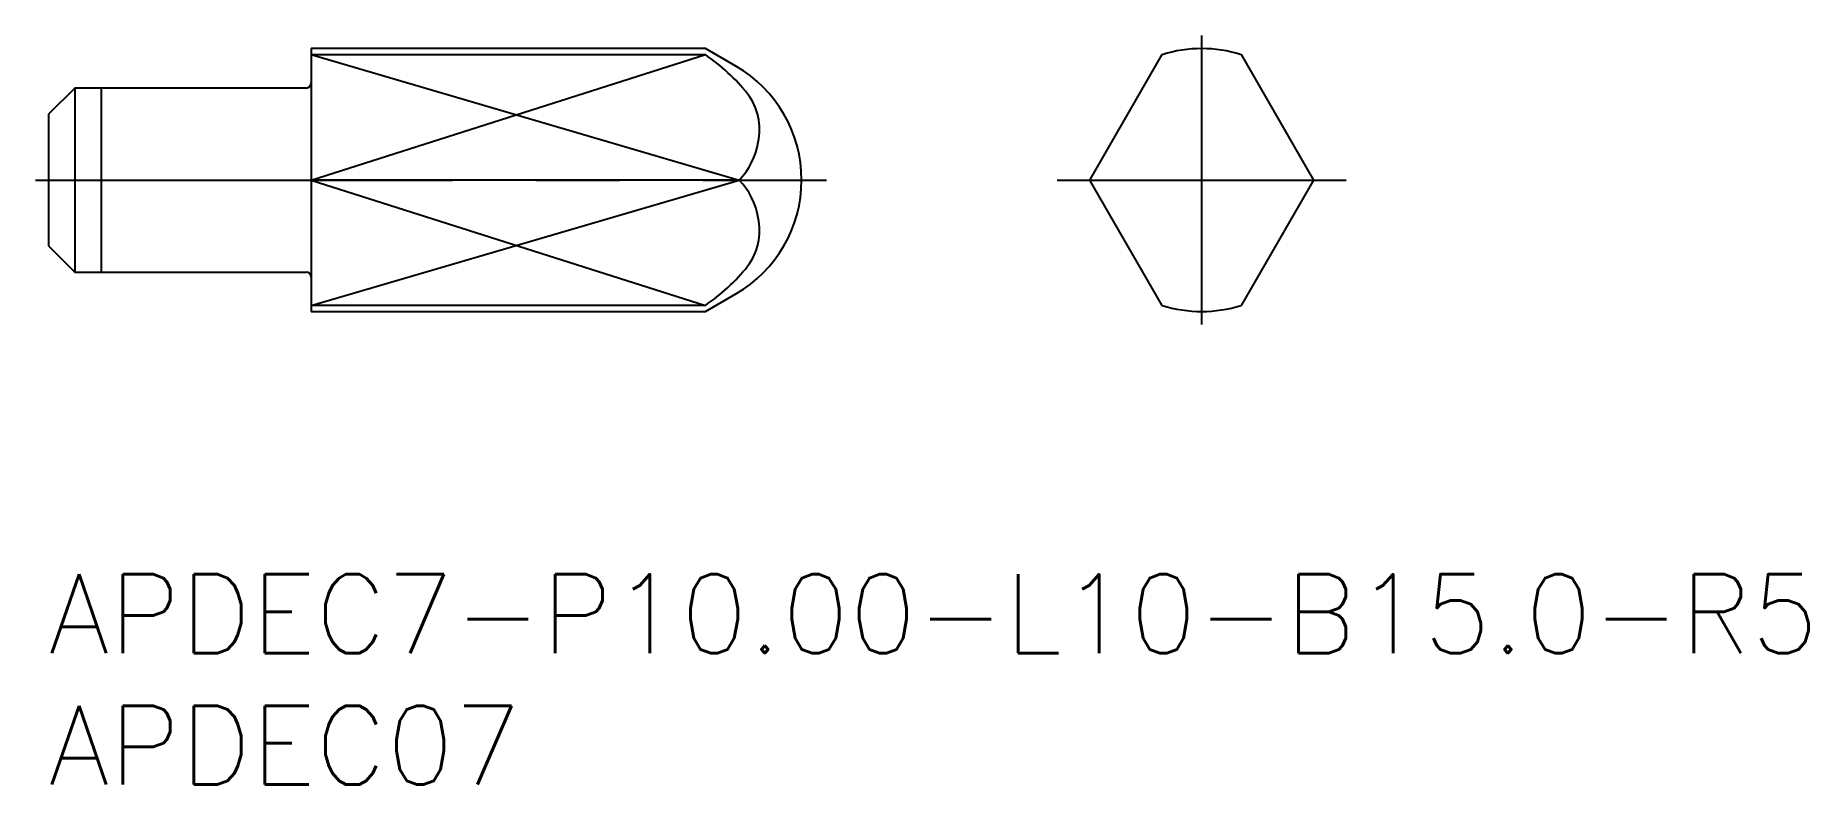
# Model space of a CAD drawing. Extents: x -0.5 to 67, y -8 to 20.5.
import ezdxf

# ---------------------------------------------------------------- set-up
doc = ezdxf.new("R2010")
doc.units = 0
doc.header["$LTSCALE"] = 0.5
doc.linetypes.add('CENTER', pattern=[50.8, 31.75, -6.35, 6.35, -6.35])
for name, color, linetype in [('MSM_CENTER', 1, 'CENTER'), ('MSM_CONTINUOUS', 7, 'CONTINUOUS'), ('MSM_NARROW', 5, 'CONTINUOUS'), ('MSM_PART_NUMBER', 7, 'CONTINUOUS')]:
    doc.layers.add(name, color=color, linetype=linetype)
doc.styles.get("Standard").update_dxf_attribs({"font": 'txt.shx', "height": 1, "bigfont": 'bigfont.shx'})

# ---------------------------------------------------------------- blocks, each defined once
blk = doc.blocks.new('*U14')
at = {"layer": 'MSM_PART_NUMBER'}
blk.add_text('APDEC7-P10.00-L10-B15.0-R5', height=3, dxfattribs=at).set_placement((0, -3))
blk = doc.blocks.new('*U15')
at = {"layer": 'MSM_PART_NUMBER'}
blk.add_text('APDEC07', height=3, dxfattribs=at).set_placement((0, -8))

msp = doc.modelspace()

# ---------------------------------------------------------------- linework, layer by layer
at = {"layer": 'MSM_CENTER'}
for p, q in [((43.888, 9.5), (43.888, 20.5)), ((-0.5, 15), (29.603, 15)), ((38.388, 15), (49.388, 15))]:
    msp.add_line(p, q, dxfattribs=at)
at = {"layer": 'MSM_CONTINUOUS'}
for p, q in [((10, 20), (10, 10)), ((25, 20), (10, 20)), ((10, 19.77), (24.997, 19.77)), ((26.16, 19.33), (25, 20)), ((39.634, 15), (42.388, 19.77)), ((45.388, 19.77), (48.142, 15)), ((1, 18.5), (0, 17.5)), ((9.8, 18.5), (1, 18.5)), ((1, 18.5), (1, 11.5)), ((0, 17.5), (0, 12.5)), ((26.288, 15), (10, 15)), ((42.388, 10.23), (39.634, 15)), ((48.142, 15), (45.388, 10.23)), ((0, 12.5), (1, 11.5)), ((1, 11.5), (9.8, 11.5)), ((24.997, 10.23), (10, 10.23)), ((25, 10), (26.16, 10.67)), ((10, 10), (25, 10))]:
    msp.add_line(p, q, dxfattribs=at)
for centre, radius, start, end in [((20.748, 13.57), 7.516, 38.79291, 55.57699), ((43.888, 15), 5, 72.5424, 107.4576), ((23.66, 15), 5, 300, 60), ((9.8, 18.7), 0.2, 270, 0), ((24.834, 16.927), 2.228, 347.47341, 37.34142), ((24.306, 16.893), 2.741, 316.32561, 350.57114), ((24.306, 13.107), 2.741, 9.42886, 43.67439), ((24.834, 13.073), 2.228, 322.65858, 12.52659), ((9.8, 11.3), 0.2, 0, 90), ((20.748, 16.43), 7.516, 304.42301, 321.20709), ((43.888, 15), 5, 252.5424, 287.4576)]:
    msp.add_arc(centre, radius, start, end, dxfattribs=at)
at = {"layer": 'MSM_NARROW'}
for p, q in [((10, 15), (24.997, 19.77)), ((10, 19.77), (26.288, 15)), ((2, 18.5), (2, 11.5)), ((10, 15), (24.997, 10.23)), ((10, 10.23), (26.288, 15))]:
    msp.add_line(p, q, dxfattribs=at)

# ---------------------------------------------------------------- block references
at = {"layer": 'MSM_CONTINUOUS'}
for name in ['*U14', '*U15']:
    msp.add_blockref(name, (0, 0), dxfattribs=at)

doc.saveas('drawing.dxf')
